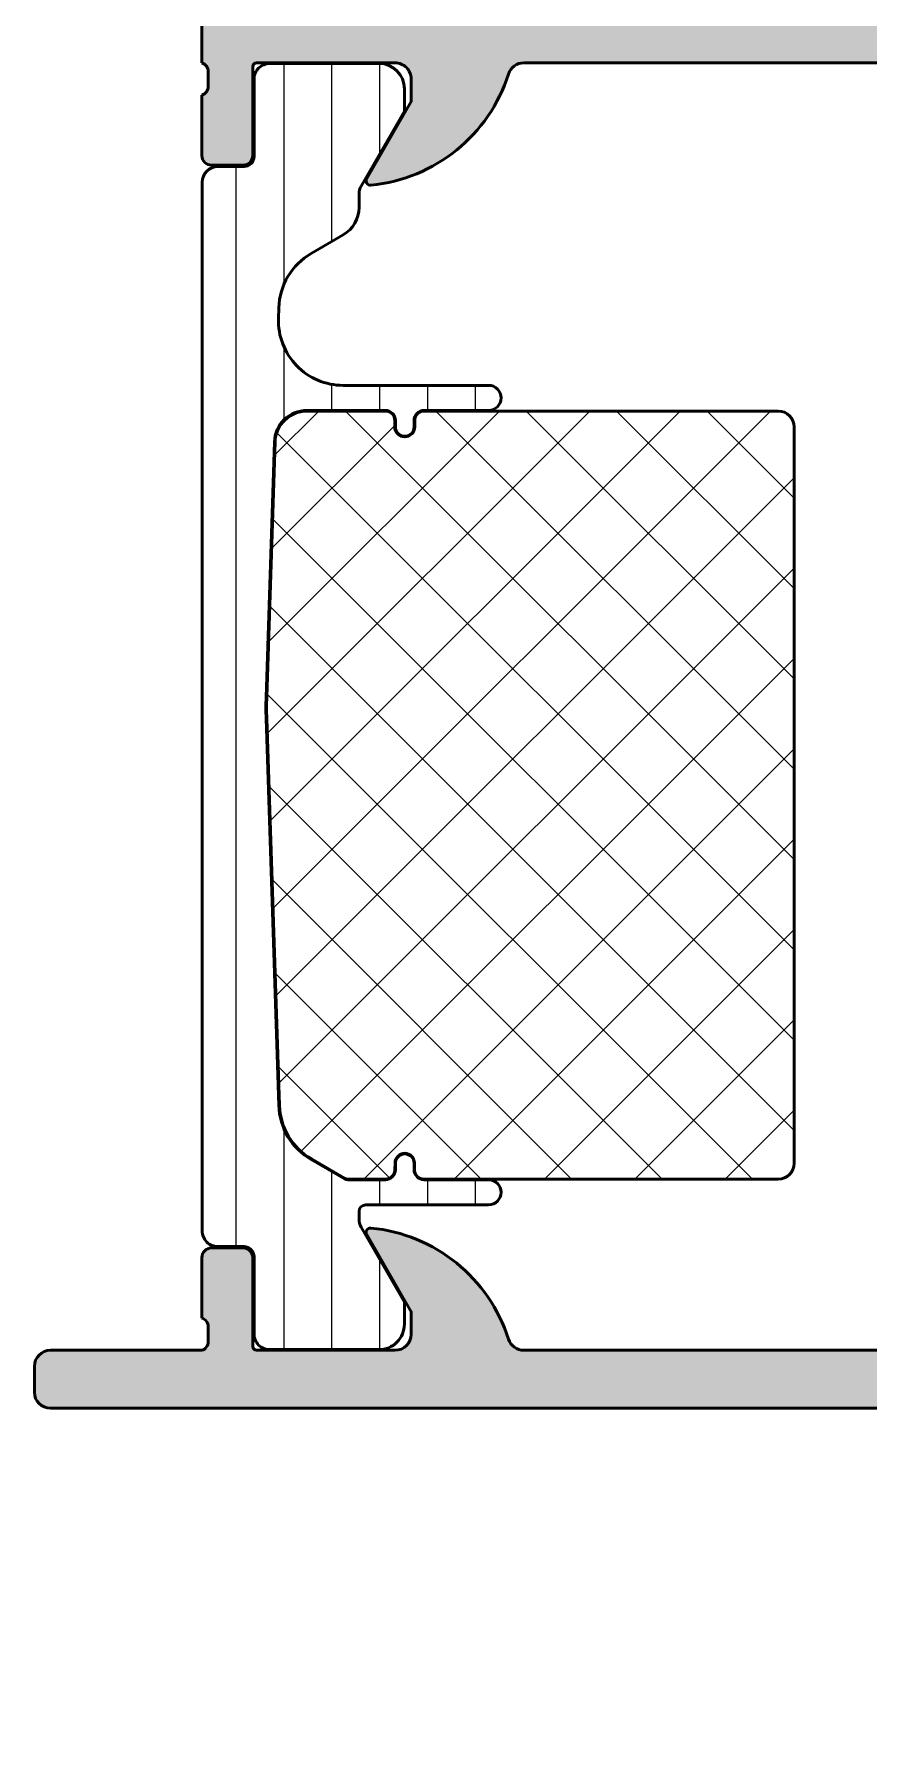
# Model space of a CAD drawing. Extents: x -34.5 to 30, y 0 to 90.
# Drawn here: x -34.5 to -8.6, y 0 to 53.4 of the extents above; entities that cross this region are included whole.
import ezdxf

# ---------------------------------------------------------------- set-up
doc = ezdxf.new("R2010")
doc.units = 0
for name, color, linetype, lineweight in [('0S-Alu contour', 7, 'Continuous', 50), ('0S-Alu hatch', 252, 'Continuous', 25), ('0S-Plastic contour', 254, 'Continuous', 50), ('0S-Plastic hatch', 253, 'Continuous', 25), ('0S-PT contour', 91, 'Continuous', 50), ('0S-PT hatch', 103, 'Continuous', 25)]:
    doc.layers.add(name, color=color, linetype=linetype, lineweight=lineweight)

# ---------------------------------------------------------------- blocks, each defined once
blk = doc.blocks.new('438040__E23531E3_85E0_4401_9E2F_72FA911D7877_')
at = {"layer": '0S-Alu hatch'}
h = blk.add_hatch(color=256, dxfattribs=at)
edge = h.paths.add_edge_path()
edge.add_line((-29.30000000000018, 88), (-29.30000000000018, 85.50000000000021))
edge.add_ellipse((-29.8000000000004, 85.50000000000021), major_axis=(-0.5000000000002203, 0), ratio=1, start_angle=89.9999999999983, end_angle=180, ccw=False)
edge.add_line((-29.80000000000042, 85), (-34.00012683868368, 85.00000000000011))
edge.add_arc((-34.00012683868369, 84.50000000000018), 0.499999999999929, 89.99999999999837, 180)
edge.add_line((-34.50012683868362, 84.50000000000018), (-34.50012683868363, 84.00000000000011))
edge.add_arc((-34.00012683868363, 84.00000000000011), 0.5, 180, 270)
edge.add_line((-34.00012683868363, 83.50000000000011), (-29.80000000000029, 83.50000000000011))
edge.add_ellipse((-29.80000000000029, 83), major_axis=(-0.5000000000001137, 0), ratio=1, start_angle=180, end_angle=270, ccw=False)
edge.add_line((-29.30000000000018, 83), (-29.30000000000018, 77.4898979485566))
edge.add_ellipse((-29.80000000000018, 77.4898979485566), major_axis=(-0.5, 0), ratio=1, start_angle=101.53695903283642, end_angle=180, ccw=False)
edge.add_line((-29.7, 77), (-29.7, 55))
edge.add_ellipse((-29.80000000000018, 54.51010205144339), major_axis=(-0.5000000000000032, 0), ratio=1, start_angle=180, end_angle=258.4630409671641, ccw=False)
edge.add_line((-29.30000000000018, 54.51010205144339), (-29.30000000000018, 52.49999999999904))
edge.add_ellipse((-29.37883644654304, 52.23247940800655), major_axis=(-0.2788950563267746, 0), ratio=1, start_angle=178.8354106259411, end_angle=253.5801235805083, ccw=False)
edge.add_line((-29.09999900000065, 52.22681100000838), (-29.09999900000065, 51.7732170000082))
edge.add_ellipse((-29.37886709564382, 51.76755634053114), major_axis=(-0.2789255417371507, 0), ratio=1, start_angle=106.42459455535561, end_angle=181.1628700728881, ccw=False)
edge.add_line((-29.30000000000065, 51.5000130000082), (-29.30000000000064, 49.62000199999968))
edge.add_arc((-29.00000000000064, 49.62000199999968), 0.2999999999999936, 180, 270.0000000000007)
edge.add_line((-29.00000000000064, 49.32000199999968), (-28.02002568095785, 49.32000199999968))
edge.add_arc((-28.02002568095785, 49.62000199999969), 0.2999999999999971, 270.0000000000007, 360)
edge.add_line((-27.72002568095786, 49.62000199999969), (-27.72002568095787, 52.37999999999969))
edge.add_ellipse((-27.60002568095787, 52.37999999999969), major_axis=(-0.1199999999999974, 0), ratio=1, start_angle=270.00000000000676, end_angle=360, ccw=False)
edge.add_line((-27.60002568095789, 52.49999999999968), (-23.30000000000024, 52.50000000000022))
edge.add_ellipse((-23.30000000000017, 52.00000000000023), major_axis=(-0.4999999999999929, 0), ratio=1, start_angle=180, end_angle=270.00000000000733, ccw=False)
edge.add_line((-22.80000000000018, 52.00000000000023), (-22.80000000000018, 51.30000000000021))
edge.add_line((-22.80000000000018, 51.30000000000021), (-24.18149545762255, 48.90717967697267))
edge.add_arc((-24.06188021535188, 48.83811978464851), 0.138119784648304, 149.9999999999985, 275.6225775507949)
edge.add_arc((-24.53822324117409, 53.67660886184798), 4.999999999999975, 275.6225775507949, 342.2515836439301)
edge.add_ellipse((-19.30000000000043, 52.00000000000024), major_axis=(-0.499999999999868, 0), ratio=1, start_angle=269.9999999999992, end_angle=342.25158364392996, ccw=False)
edge.add_line((-19.30000000000042, 52.5000000000001), (1.999999999999232, 52.49999999999997))
edge.add_ellipse((1.999999999999225, 51.99999999999928), major_axis=(-0.5000000000006893, 0), ratio=1, start_angle=197.748416356069, end_angle=269.9999999999992, ccw=False)
edge.add_arc((7.23822324117328, 53.67660886184714), 4.999999999999564, 197.7484163560699, 264.3774224492069)
edge.add_arc((6.761880215351247, 48.83811978464806), 0.1381197846482942, 264.3774224492097, 390.0000000000003)
edge.add_line((6.881495457621906, 48.90717967697221), (5.499999999999545, 51.29999999999977))
edge.add_line((5.499999999999545, 51.29999999999977), (5.499999999999552, 51.99999999999977))
edge.add_ellipse((5.999999999999545, 51.99999999999977), major_axis=(-0.4999999999999929, 0), ratio=1, start_angle=270.0000000000008, end_angle=360, ccw=False)
edge.add_line((5.999999999999538, 52.49999999999976), (10.30002568095677, 52.49999999999982))
edge.add_ellipse((10.30002568095677, 52.37999999999982), major_axis=(-0.1199999999999903, 0), ratio=1, start_angle=180, end_angle=270, ccw=False)
edge.add_line((10.42002568095676, 52.37999999999982), (10.42002568095676, 49.62000199999984))
edge.add_arc((10.72002568095676, 49.62000199999984), 0.3000000000000043, 180, 269.9999999999986)
edge.add_line((10.72002568095676, 49.32000199999983), (11.69999999999955, 49.32000199999984))
edge.add_arc((11.69999999999955, 49.62000199999984), 0.2999999999999971, 269.9999999999986, 360)
edge.add_line((11.99999999999955, 49.62000199999984), (11.99999999999955, 51.50001300000834))
edge.add_ellipse((12.07886709564273, 51.76755634053128), major_axis=(-0.2789255417371463, 0), ratio=1, start_angle=-1.1628700728207946, end_angle=73.57540544464331, ccw=False)
edge.add_line((11.79999899999955, 51.77321700000802), (11.79999899999955, 52.22681100000835))
edge.add_ellipse((12.07883644654258, 52.23247940800672), major_axis=(-0.2788950563274164, 0), ratio=1, start_angle=-73.58012358051047, end_angle=1.16458937409692, ccw=False)
edge.add_line((11.99999999999955, 52.49999999999983), (12, 53.79999999999974))
edge.add_arc((11.49999999999977, 53.79999999999991), 0.5000000000002274, 0, 90)
edge.add_line((11.49999999999977, 54.30000000000013), (7.5, 54.30000000000013))
edge.add_ellipse((7.5, 54.80000000000014), major_axis=(-0.5, 0), ratio=1, start_angle=0, end_angle=90, ccw=False)
edge.add_line((7, 54.80000000000014), (7, 67.5))
edge.add_ellipse((7.525026953992664, 68), major_axis=(-0.7250195186467849, 0), ratio=1, start_angle=-43.601349951590976, end_angle=43.60134995159109, ccw=False)
edge.add_line((7, 68.5), (7, 72.49997253417985))
edge.add_ellipse((7.525026953992664, 72.99997253417985), major_axis=(-0.7250195186467849, 0), ratio=1, start_angle=-43.601349951590976, end_angle=43.60134995159109, ccw=False)
edge.add_line((7, 73.49997253417985), (7, 80.20000000000005))
edge.add_line((7, 80.20000000000005), (9.499999999999773, 80.20000000000005))
edge.add_arc((9.499999999999773, 80.70000000000026), 0.5000000000002274, 270, 360)
edge.add_line((10, 80.70000000000026), (10, 81))
edge.add_arc((9.5, 81), 0.5, 0, 90)
edge.add_line((9.5, 81.5), (0.500000000000057, 81.5))
edge.add_ellipse((0.500000000000057, 82.00000000000006), major_axis=(-0.500000000000057, 0), ratio=1, start_angle=0, end_angle=90, ccw=False)
edge.add_line((0, 82.00000000000006), (0, 89.50000000000001))
edge.add_arc((-0.5, 89.50000000000001), 0.5, 0, 90)
edge.add_line((-0.5, 90), (-29.5, 90))
edge.add_line((-29.5, 90), (-29.5, 88))
edge.add_line((-29.5, 88), (-29.30000000000018, 88))
edge = h.paths.add_edge_path()
edge.add_ellipse((-27.00000000000006, 87.49999999999994), major_axis=(-0.4999999999999432, 0), ratio=1, start_angle=270.0000000000004, end_angle=360, ccw=False)
edge.add_line((-27.00000000000006, 87.99999999999989), (-2.300000000000181, 88))
edge.add_ellipse((-2.300000000000178, 87.5), major_axis=(-0.5, 0), ratio=1, start_angle=180, end_angle=270.0000000000004, ccw=False)
edge.add_line((-1.800000000000178, 87.5), (-1.800000000000189, 80.79999999999984))
edge.add_arc((-0.8000000000004092, 80.79999999999984), 0.9999999999997797, 180, 270)
edge.add_line((-0.8000000000004094, 79.80000000000007), (4.800000000000181, 79.80000000000007))
edge.add_ellipse((4.800000000000181, 79.30000000000005), major_axis=(-0.5, 0), ratio=1, start_angle=180, end_angle=270, ccw=False)
edge.add_line((5.300000000000181, 79.30000000000005), (5.300000000000181, 76.80000000000013))
edge.add_line((5.300000000000181, 76.80000000000013), (4.499999999999914, 76.00000000000011))
edge.add_line((4.499999999999914, 76.00000000000011), (4.499999999999907, 65.00000000000011))
edge.add_line((4.499999999999907, 65.00000000000011), (5.299999999999727, 64.20000000000003))
edge.add_line((5.299999999999727, 64.20000000000003), (5.299999999999727, 54.9000000000002))
edge.add_ellipse((4.79999999999967, 54.9000000000002), major_axis=(-0.500000000000057, 0), ratio=1, start_angle=90, end_angle=180, ccw=False)
edge.add_line((4.79999999999967, 54.40000000000015), (-27.00000000000001, 54.40000000000003))
edge.add_ellipse((-27, 54.90000000000003), major_axis=(-0.5, 0), ratio=1, start_angle=0, end_angle=89.9999999999992, ccw=False)
edge.add_line((-27.5, 54.90000000000003), (-27.5, 87.49999999999994))
at = {"layer": '0S-Alu contour', "color": 7}
for points in [[(-0.5, 90), (-29.5, 90), (-29.5, 88), (-29.30000000000018, 88)], [(0, 82.00000000000006), (0, 89.50000000000001)], [(-29.30000000000018, 88), (-29.30000000000018, 85.50000000000021)], [(-27.00000000000006, 87.99999999999989), (-2.300000000000181, 88)], [(-27.5, 54.90000000000003), (-27.5, 87.49999999999994)], [(-1.800000000000178, 87.5), (-1.800000000000189, 80.79999999999984)], [(-29.80000000000042, 85), (-34.00012683868368, 85.00000000000011)], [(-34.50012683868362, 84.50000000000018), (-34.50012683868363, 84.00000000000011)], [(-34.00012683868363, 83.50000000000011), (-29.80000000000029, 83.50000000000011)], [(-29.30000000000018, 83), (-29.30000000000018, 77.4898979485566)], [(9.5, 81.5), (0.500000000000057, 81.5)], [(10, 80.70000000000026), (10, 81)], [(7, 73.49997253417985), (7, 80.20000000000005), (9.499999999999773, 80.20000000000005)], [(-0.8000000000004094, 79.80000000000007), (4.800000000000181, 79.80000000000007)], [(5.300000000000181, 79.30000000000005), (5.300000000000181, 76.80000000000013), (4.499999999999914, 76.00000000000011), (4.499999999999907, 65.00000000000011), (5.299999999999727, 64.20000000000003), (5.299999999999727, 54.9000000000002)], [(-29.7, 77), (-29.7, 55)], [(7, 68.5), (7, 72.49997253417985)], [(7, 54.80000000000014), (7, 67.5)], [(-29.30000000000018, 54.51010205144339), (-29.30000000000018, 52.49999999999904)], [(4.79999999999967, 54.40000000000015), (-27.00000000000001, 54.40000000000003)], [(11.49999999999977, 54.30000000000013), (7.5, 54.30000000000013)], [(11.99999999999955, 52.49999999999983), (12, 53.79999999999974)], [(-27.72002568095786, 49.62000199999969), (-27.72002568095787, 52.37999999999969)], [(-27.60002568095789, 52.49999999999968), (-23.30000000000024, 52.50000000000022)], [(-19.30000000000042, 52.5000000000001), (1.999999999999232, 52.49999999999997)], [(5.999999999999538, 52.49999999999976), (10.30002568095677, 52.49999999999982)], [(10.42002568095676, 52.37999999999982), (10.42002568095676, 49.62000199999984)], [(-29.09999900000065, 52.22681100000838), (-29.09999900000065, 51.7732170000082)], [(-22.80000000000018, 52.00000000000023), (-22.80000000000018, 51.30000000000021), (-24.18149545762255, 48.90717967697267)], [(6.881495457621906, 48.90717967697221), (5.499999999999545, 51.29999999999977), (5.499999999999552, 51.99999999999977)], [(11.79999899999955, 51.77321700000802), (11.79999899999955, 52.22681100000835)], [(-29.30000000000065, 51.5000130000082), (-29.30000000000064, 49.62000199999968)], [(11.99999999999955, 49.62000199999984), (11.99999999999955, 51.50001300000834)], [(-29.00000000000064, 49.32000199999968), (-28.02002568095785, 49.32000199999968)], [(10.72002568095676, 49.32000199999983), (11.69999999999955, 49.32000199999984)]]:
    blk.add_lwpolyline(points, dxfattribs=at)
for centre, radius, start, end in [((-0.5, 89.50000000000001), 0.5, 0, 90), ((-34.00012683868369, 84.50000000000018), 0.499999999999929, 89.99999999999837, 180), ((-34.00012683868363, 84.00000000000011), 0.5, 180, 270), ((9.5, 81), 0.5, 0, 90), ((-0.8000000000004092, 80.79999999999984), 0.9999999999997797, 180, 270), ((9.499999999999773, 80.70000000000026), 0.5000000000002274, 270, 0), ((11.49999999999977, 53.79999999999991), 0.5000000000002274, 0, 90), ((-24.53822324117409, 53.67660886184798), 4.999999999999975, 275.6225775507949, 342.2515836439301), ((7.23822324117328, 53.67660886184714), 4.999999999999564, 197.7484163560699, 264.3774224492069), ((-29.00000000000064, 49.62000199999968), 0.2999999999999936, 180, 270.0000000000007), ((-28.02002568095785, 49.62000199999969), 0.2999999999999971, 270.0000000000007, 0), ((10.72002568095676, 49.62000199999984), 0.3000000000000043, 180, 269.9999999999986), ((11.69999999999955, 49.62000199999984), 0.2999999999999971, 269.9999999999986, 0), ((-24.06188021535188, 48.83811978464851), 0.138119784648304, 149.9999999999985, 275.6225775507949), ((6.761880215351247, 48.83811978464806), 0.1381197846482942, 264.3774224492097, 30.00000000000028)]:
    blk.add_arc(centre, radius, start, end, dxfattribs=at)
at = {"layer": '0S-Alu contour', "color": 7, "extrusion": (0, 0, -1)}
for centre, radius, start, end in [((27.00000000000006, 87.49999999999994), 0.4999999999999432, 0, 89.99999999999959), ((2.300000000000178, 87.5), 0.5, 89.99999999999959, 180), ((29.8000000000004, 85.50000000000021), 0.5000000000002203, 180, 270.0000000000017), ((29.80000000000029, 83), 0.5000000000001137, 90, 180), ((-0.500000000000057, 82.00000000000006), 0.500000000000057, 270, 0), ((-4.800000000000181, 79.30000000000005), 0.5, 90, 180), ((29.80000000000018, 77.4898979485566), 0.5, 180, 258.4630409671636), ((-7.525026953992664, 72.99997253417985), 0.7250195186467849, 316.398650048409, 43.60134995159103), ((-7.525026953992664, 68), 0.7250195186467849, 316.398650048409, 43.60134995159103), ((29.80000000000018, 54.51010205144339), 0.5000000000000032, 101.5369590328359, 180), ((27, 54.90000000000003), 0.5, 270.0000000000008, 0), ((-4.79999999999967, 54.9000000000002), 0.500000000000057, 180, 270), ((-7.5, 54.80000000000014), 0.5, 270, 0), ((29.37883644654304, 52.23247940800655), 0.2788950563267746, 106.4198764194917, 181.164589374059), ((27.60002568095787, 52.37999999999969), 0.1199999999999974, 0, 89.99999999999324), ((23.30000000000017, 52.00000000000023), 0.4999999999999929, 89.99999999999265, 180), ((19.30000000000043, 52.00000000000024), 0.499999999999868, 17.74841635607002, 90.00000000000081), ((-1.999999999999225, 51.99999999999928), 0.5000000000006893, 90.00000000000081, 162.251583643931), ((-5.999999999999545, 51.99999999999977), 0.4999999999999929, 0, 89.9999999999992), ((-10.30002568095677, 52.37999999999982), 0.1199999999999903, 90, 180), ((-12.07883644654258, 52.23247940800672), 0.2788950563274164, 358.8354106259031, 73.58012358051053), ((29.37886709564382, 51.76755634053114), 0.2789255417371507, 178.8371299271119, 253.5754054446444), ((-12.07886709564273, 51.76755634053128), 0.2789255417371463, 286.4245945553567, 1.162870072820715)]:
    blk.add_arc(centre, radius, start, end, dxfattribs=at)
blk = doc.blocks.new('284832__02B85197_B60D_40BF_8E89_E1A0C6A1E687___47B7DFDB_9629_4A04_BBF7_9866BFD80B01_')
at = {"layer": '0S-Plastic hatch'}
h = blk.add_hatch(dxfattribs=at)
h.set_pattern_fill('ANSI31', color=256, scale=0.4680000000000001, angle=45, style=0)
h.set_pattern_definition([(90, (0, 0), (-1.4859, 0), [])])
edge = h.paths.add_edge_path()
edge.add_line((-29.29000000000052, 48.79002845815977), (-29.29000000000045, 16.20999699999987))
edge.add_arc((-28.8000000000005, 16.20999699999987), 0.4899999999999416, 180, 270.0000000000012)
edge.add_line((-28.8000000000005, 15.71999699999993), (-27.98966866953669, 15.71999699999995))
edge.add_ellipse((-27.98966866953669, 15.40999699999996), major_axis=(-0.3099999999999881, 0), ratio=1, start_angle=179.9920753768573, end_angle=270.0000000000007, ccw=False)
edge.add_line((-27.67966867250183, 15.40995412366294), (-27.68000060086039, 13.01008050135452))
edge.add_arc((-27.19000060554721, 13.01001272907992), 0.4900000000000015, 179.9920753769491, 269.9999999999988)
edge.add_line((-27.19000060554721, 12.52001272907992), (-23.80000000000055, 12.52001272907987))
edge.add_arc((-23.80000000000054, 13.31001272907991), 0.7900000000000489, 269.999999999999, 360)
edge.add_line((-23.01000000000049, 13.31001272907991), (-23.01000000000045, 13.99681409686566))
edge.add_line((-23.01000000000045, 13.99681409686566), (-24.35601352585007, 16.32817791131212))
edge.add_ellipse((-23.90999999949258, 16.57550751896987), major_axis=(-0.5100000005078219, 0), ratio=1, start_angle=0, end_angle=29.009852703438128, ccw=False)
edge.add_line((-24.42000000000041, 16.57550751896987), (-24.42000000000046, 16.81001272907994))
edge.add_ellipse((-24.2100000000005, 16.81001272907998), major_axis=(-0.2099999999999618, 0), ratio=1, start_angle=270, end_angle=360, ccw=False)
edge.add_line((-24.2100000000005, 17.02001272907995), (-20.40000126747551, 17.02001272899954))
edge.add_arc((-20.40005069898669, 17.41001272907988), 0.3900000032129939, 270.0072620947436, 449.9926453848741)
edge.add_line((-20.40000063770924, 17.80001272907989), (-22.40000000000049, 17.80001272907989))
edge.add_ellipse((-22.40000000000049, 18.11001272907991), major_axis=(-0.3100000000000165, 0), ratio=1, start_angle=0, end_angle=90, ccw=False)
edge.add_line((-22.71000000000051, 18.11001272907991), (-22.7100000000005, 18.31001272907991))
edge.add_arc((-23.00000000000051, 18.3100127290799), 0.2900000000000133, 0, 180)
edge.add_line((-23.29000000000053, 18.31001272907989), (-23.29000000000046, 18.11001272908002))
edge.add_ellipse((-23.60000000000045, 18.11001272907992), major_axis=(-0.3099999999999845, 0), ratio=1, start_angle=90, end_angle=180, ccw=False)
edge.add_line((-23.60000000000045, 17.80001272907994), (-24.76410161520075, 17.80001272907995))
edge.add_ellipse((-24.76410161520072, 18.01001272871143), major_axis=(-0.2099999996314779, 0), ratio=1, start_angle=60.00000534630209, end_angle=89.9999999999942, ccw=False)
edge.add_line((-24.8691015980465, 17.82814738443824), (-25.905904097448, 18.42674545757117))
edge.add_ellipse((-24.90090426373632, 20.16745660626698), major_axis=(-2.009999992277211, 0), ratio=1, start_angle=1.7233878170954995, end_angle=60.00000534630777, ccw=False)
edge.add_line((-26.90999506718944, 20.10700735123016), (-27.30461404939438, 32.13168709397078))
edge.add_ellipse((-17.30005038425356, 32.46001272075397), major_axis=(-10.00994964258353, 0), ratio=1, start_angle=-1.8796157473921085, end_angle=1.8796345706030024, ccw=False)
edge.add_line((-27.30461415725767, 32.78833506076782), (-27.04683969807631, 40.72314049046608))
edge.add_ellipse((-26.03738313564997, 40.69001272907998), major_axis=(-1.010000000000028, 0), ratio=1, start_angle=269.9999999999988, end_angle=358.1203748409238, ccw=False)
edge.add_line((-26.03738313564995, 41.70001272908002), (-23.60000000000041, 41.70001272907995))
edge.add_ellipse((-23.60000000000042, 41.39001272908), major_axis=(-0.3099999999999525, 0), ratio=1, start_angle=180, end_angle=269.99999999999864, ccw=False)
edge.add_line((-23.29000000000046, 41.39001272908), (-23.29000000000046, 41.19001272907995))
edge.add_arc((-23.00000000000048, 41.19001272907995), 0.2899999999999849, 180, 360)
edge.add_line((-22.7100000000005, 41.19001272907995), (-22.7100000000005, 41.39001272907996))
edge.add_ellipse((-22.40000000000053, 41.39001272907996), major_axis=(-0.3099999999999703, 0), ratio=1, start_angle=270.0000000000013, end_angle=360, ccw=False)
edge.add_line((-22.40000000000053, 41.70001272907993), (-20.40000000000045, 41.70001272907997))
edge.add_arc((-20.40000000000045, 42.09001272907995), 0.3899999999999792, 270.000000000001, 450.000000000001)
edge.add_line((-20.40000000000046, 42.48001272907993), (-24.91213858770081, 42.48001272907987))
edge.add_ellipse((-24.91213858770084, 44.49001272907986), major_axis=(-2.00999999999999, 0), ratio=1, start_angle=-1.8796251589996018, end_angle=90.0000000000008, ccw=False)
edge.add_line((-26.92105709312358, 44.5559402542119), (-26.9099950671895, 44.89301810692851))
edge.add_ellipse((-24.90090425601702, 44.83256885166059), major_axis=(-2.010000000000039, 0), ratio=1, start_angle=300.0006166835671, end_angle=358.27661218293747, ccw=False)
edge.add_line((-25.90592299150821, 46.57326909619203), (-24.91501890706389, 47.15114121053463))
edge.add_arc((-25.41000000000054, 48.00851727600143), 0.990000000000045, 299.9987364916352, 360)
edge.add_line((-24.42000000000049, 48.00851727600143), (-24.42000000000043, 48.42451793929176))
edge.add_ellipse((-23.90999999987885, 48.4245179392917), major_axis=(-0.510000000121579, 0), ratio=1, start_angle=330.99014729655283, end_angle=360, ccw=False)
edge.add_line((-24.35601352589852, 48.6718475467622), (-23.01000000000042, 51.00321136129262))
edge.add_line((-23.01000000000042, 51.00321136129262), (-23.01000000000045, 51.69001272907996))
edge.add_arc((-23.8000000000004, 51.69001272907993), 0.7899999999999494, 0, 89.99999999999947)
edge.add_line((-23.80000000000039, 52.48001272907988), (-27.19000061032966, 52.4800127290799))
edge.add_arc((-27.19000061032967, 51.99001272907989), 0.4900000000000091, 89.99999999999918, 180.0079247372927)
edge.add_line((-27.68000060564272, 51.98994495582863), (-27.6796686725019, 49.59007133511453))
edge.add_ellipse((-27.98966866953669, 49.59002845815978), major_axis=(-0.3100000000000052, 0), ratio=1, start_angle=90.00000000000068, end_angle=180.0079247372928, ccw=False)
edge.add_line((-27.98966866953669, 49.28002845815977), (-28.80000000000052, 49.28002845815977))
edge.add_arc((-28.80000000000052, 48.79002845815977), 0.490000000000002, 90, 180)
at = {"layer": '0S-Plastic contour', "color": 7}
for points in [[(-23.80000000000039, 52.48001272907988), (-27.19000061032966, 52.4800127290799)], [(-27.68000060564272, 51.98994495582863), (-27.6796686725019, 49.59007133511453)], [(-24.35601352589852, 48.6718475467622), (-23.01000000000042, 51.00321136129262), (-23.01000000000045, 51.69001272907996)], [(-27.98966866953669, 49.28002845815977), (-28.80000000000052, 49.28002845815977)], [(-29.29000000000052, 48.79002845815977), (-29.29000000000045, 16.20999699999987)], [(-24.42000000000049, 48.00851727600143), (-24.42000000000043, 48.42451793929176)], [(-25.90592299150821, 46.57326909619203), (-24.91501890706389, 47.15114121053463)], [(-26.92105709312358, 44.5559402542119), (-26.9099950671895, 44.89301810692851)], [(-20.40000000000046, 42.48001272907993), (-24.91213858770081, 42.48001272907987)], [(-26.03738313564995, 41.70001272908002), (-23.60000000000041, 41.70001272907995)], [(-22.40000000000053, 41.70001272907993), (-20.40000000000045, 41.70001272907997)], [(-23.29000000000046, 41.39001272908), (-23.29000000000046, 41.19001272907995)], [(-22.7100000000005, 41.19001272907995), (-22.7100000000005, 41.39001272907996)], [(-27.30461415725767, 32.78833506076782), (-27.04683969807631, 40.72314049046608)], [(-26.90999506718944, 20.10700735123016), (-27.30461404939438, 32.13168709397078)], [(-24.8691015980465, 17.82814738443824), (-25.905904097448, 18.42674545757117)], [(-23.29000000000053, 18.31001272907989), (-23.29000000000046, 18.11001272908002)], [(-22.71000000000051, 18.11001272907991), (-22.7100000000005, 18.31001272907991)], [(-23.60000000000045, 17.80001272907994), (-24.76410161520075, 17.80001272907995)], [(-20.40000063770924, 17.80001272907989), (-22.40000000000049, 17.80001272907989)], [(-24.42000000000041, 16.57550751896987), (-24.42000000000046, 16.81001272907994)], [(-24.2100000000005, 17.02001272907995), (-20.40000126747551, 17.02001272899954)], [(-23.01000000000049, 13.31001272907991), (-23.01000000000045, 13.99681409686566), (-24.35601352585007, 16.32817791131212)], [(-28.8000000000005, 15.71999699999993), (-27.98966866953669, 15.71999699999995)], [(-27.67966867250183, 15.40995412366294), (-27.68000060086039, 13.01008050135452)], [(-27.19000060554721, 12.52001272907992), (-23.80000000000055, 12.52001272907987)]]:
    blk.add_lwpolyline(points, dxfattribs=at)
for centre, radius, start, end in [((-27.19000061032967, 51.99001272907989), 0.4900000000000091, 89.99999999999918, 180.0079247372927), ((-23.8000000000004, 51.69001272907993), 0.7899999999999494, 0, 89.99999999999947), ((-28.80000000000052, 48.79002845815977), 0.490000000000002, 90, 180), ((-25.41000000000054, 48.00851727600143), 0.990000000000045, 299.9987364916352, 0), ((-20.40000000000045, 42.09001272907995), 0.3899999999999792, 270.000000000001, 90.00000000000104), ((-23.00000000000048, 41.19001272907995), 0.2899999999999849, 180, 0), ((-23.00000000000051, 18.3100127290799), 0.2900000000000133, 0, 180), ((-20.40005069898669, 17.41001272907988), 0.3900000032129939, 270.0072620947436, 89.99264538487411), ((-28.8000000000005, 16.20999699999987), 0.4899999999999416, 180, 270.0000000000012), ((-27.19000060554721, 13.01001272907992), 0.4900000000000015, 179.9920753769491, 269.9999999999988), ((-23.80000000000054, 13.31001272907991), 0.7900000000000489, 269.999999999999, 0)]:
    blk.add_arc(centre, radius, start, end, dxfattribs=at)
at = {"layer": '0S-Plastic contour', "color": 7, "extrusion": (0, 0, -1)}
for centre, radius, start, end in [((27.98966866953669, 49.59002845815978), 0.3100000000000052, 179.9920752627072, 269.9999999999993), ((23.90999999987885, 48.4245179392917), 0.510000000121579, 0, 29.00985270344719), ((24.90090425601702, 44.83256885166059), 2.010000000000039, 1.723387817062531, 59.99938331643288), ((24.91213858770084, 44.49001272907986), 2.00999999999999, 269.9999999999992, 1.879625158999601), ((26.03738313564997, 40.69001272907998), 1.010000000000028, 1.879625159076207, 90.0000000000012), ((23.60000000000042, 41.39001272908), 0.3099999999999525, 90.00000000000134, 180), ((22.40000000000053, 41.39001272907996), 0.3099999999999703, 0, 89.9999999999987), ((17.30005038425356, 32.46001272075397), 10.00994964258353, 358.120365429397, 1.879615747392122), ((24.90090426373632, 20.16745660626698), 2.009999992277211, 299.9999946536923, 358.2766121829045), ((24.76410161520072, 18.01001272871143), 0.2099999996314779, 270.0000000000058, 299.9999946536979), ((23.60000000000045, 18.11001272907992), 0.3099999999999845, 180, 270), ((22.40000000000049, 18.11001272907991), 0.3100000000000165, 270, 0), ((24.2100000000005, 16.81001272907998), 0.2099999999999618, 0, 90), ((23.90999999949258, 16.57550751896987), 0.5100000005078219, 330.9901472965619, 0), ((27.98966866953669, 15.40999699999996), 0.3099999999999881, 89.99999999999935, 180.0079246231428)]:
    blk.add_arc(centre, radius, start, end, dxfattribs=at)
blk = doc.blocks.new('439060__4DA53549_304B_4A8A_BA9F_2F394693510B_')
at = {"layer": '0S-PT hatch'}
h = blk.add_hatch(dxfattribs=at)
h.set_pattern_fill('ANSI37', color=256, scale=0.625, angle=90, style=0)
h.set_pattern_definition([(135, (0, 0), (-1.403165018917055, -1.403165018917055), []), (225, (0, 0), (1.403165018917055, -1.403165018917055), [])])
edge = h.paths.add_edge_path()
edge.add_line((-10.91000000000051, 41.19001272907994), (-10.91000000000049, 18.31001272907994))
edge.add_ellipse((-11.40000000000047, 18.31001272907994), major_axis=(-0.4899999999999843, 0), ratio=1, start_angle=90.0000000000004, end_angle=180, ccw=False)
edge.add_line((-11.40000000000047, 17.82001272907996), (-20.40000000000045, 17.82001272907992))
edge.add_line((-20.40000000000045, 17.82001272907992), (-22.40000006616569, 17.8200127315846))
edge.add_ellipse((-22.40165817184021, 18.11600971037733), major_axis=(-0.2960016229159078, 0), ratio=1, start_angle=-0.7748714683239086, end_angle=90.32095416589851, ccw=False)
edge.add_line((-22.69763272579725, 18.12001273158459), (-22.7000000661657, 18.32001273158462))
edge.add_arc((-23.00000006616571, 18.32001273158461), 0.3000000000000114, 0, 180)
edge.add_line((-23.30000006616572, 18.3200127315846), (-23.30248141268197, 18.12001273158474))
edge.add_ellipse((-23.59826290534758, 18.11581885437765), major_axis=(-0.2958112236030356, 0), ratio=1, start_angle=89.66352677868548, end_angle=180.8123407605696, ccw=False)
edge.add_line((-23.60000006616565, 17.82001273158467), (-24.76410168136594, 17.82001273158467))
edge.add_ellipse((-24.78389775239321, 17.92808536742457), major_axis=(-0.1098707378945857, 0), ratio=1, start_angle=53.437104425468476, end_angle=100.3800119793085, ccw=False)
edge.add_line((-24.84934828381753, 17.83983681513177), (-25.89590409906419, 18.44406596657998))
edge.add_ellipse((-24.90090426373632, 20.167456606267), major_axis=(-1.989999992277208, 0), ratio=1, start_angle=1.7226046671169115, end_angle=60.00000534630777, ccw=False)
edge.add_line((-26.8900049316906, 20.10763602446495), (-27.28462481053445, 32.13234308924575))
edge.add_ellipse((-17.29994961574405, 32.46001273740696), major_axis=(-9.990050357420058, 0), ratio=1, start_angle=-1.879634589314378, end_angle=1.8796157286419088, ccw=False)
edge.add_line((-27.28462470267134, 32.78768567233187), (-27.02685045921637, 40.72248449519145))
edge.add_ellipse((-26.03738313564996, 40.69001272907999), major_axis=(-0.990000000000035, 0), ratio=1, start_angle=269.9999999999981, end_angle=358.1203748409048, ccw=False)
edge.add_line((-26.03738313564993, 41.68001272908003), (-23.60000000000039, 41.68001272907995))
edge.add_ellipse((-23.6000000000004, 41.39001272908001), major_axis=(-0.2899999999999352, 0), ratio=1, start_angle=180, end_angle=269.9999999999979, ccw=False)
edge.add_line((-23.31000000000047, 41.39001272908001), (-23.31000000000047, 41.19001272907995))
edge.add_arc((-23.00000000000048, 41.19001272907995), 0.3099999999999845, 180, 360)
edge.add_line((-22.69000000000049, 41.19001272907995), (-22.69000000000051, 41.39001272907997))
edge.add_ellipse((-22.40000000000054, 41.39001272907996), major_axis=(-0.2899999999999671, 0), ratio=1, start_angle=270, end_angle=360, ccw=False)
edge.add_line((-22.40000000000054, 41.68001272907993), (-11.40000000000052, 41.68001272907996))
edge.add_ellipse((-11.40000000000052, 41.19001272907995), major_axis=(-0.4900000000000091, 0), ratio=1, start_angle=180, end_angle=270, ccw=False)
at = {"layer": '0S-PT contour', "color": 7}
for points in [[(-26.03738313564993, 41.68001272908003), (-23.60000000000039, 41.68001272907995)], [(-22.40000000000054, 41.68001272907993), (-11.40000000000052, 41.68001272907996)], [(-23.31000000000047, 41.39001272908001), (-23.31000000000047, 41.19001272907995)], [(-22.69000000000049, 41.19001272907995), (-22.69000000000051, 41.39001272907997)], [(-10.91000000000051, 41.19001272907994), (-10.91000000000049, 18.31001272907994)], [(-27.28462470267134, 32.78768567233187), (-27.02685045921637, 40.72248449519145)], [(-26.8900049316906, 20.10763602446495), (-27.28462481053445, 32.13234308924575)], [(-24.84934828381753, 17.83983681513177), (-25.89590409906419, 18.44406596657998)], [(-23.30000006616572, 18.3200127315846), (-23.30248141268197, 18.12001273158474)], [(-22.69763272579725, 18.12001273158459), (-22.7000000661657, 18.32001273158462)], [(-23.60000006616565, 17.82001273158467), (-24.76410168136594, 17.82001273158467)], [(-11.40000000000047, 17.82001272907996), (-20.40000000000045, 17.82001272907992), (-22.40000006616569, 17.8200127315846)]]:
    blk.add_lwpolyline(points, dxfattribs=at)
at = {"layer": '0S-PT contour', "color": 7, "extrusion": (0, 0, -1)}
for centre, radius, start, end in [((26.03738313564996, 40.69001272907999), 0.990000000000035, 1.879625159095212, 90.00000000000186), ((23.6000000000004, 41.39001272908001), 0.2899999999999352, 90.0000000000021, 180), ((22.40000000000054, 41.39001272907996), 0.2899999999999672, 0, 90), ((11.40000000000052, 41.19001272907995), 0.4900000000000091, 90, 180), ((17.29994961574405, 32.46001273740696), 9.990050357420058, 358.1203842713581, 1.879634589314425), ((24.90090426373632, 20.167456606267), 1.989999992277208, 299.9999946536922, 358.2773953328831), ((11.40000000000047, 18.31001272907994), 0.4899999999999843, 180, 269.9999999999996), ((24.78389775239321, 17.92808536742457), 0.1098707378945857, 259.6199880206915, 306.5628955745315), ((23.59826290534758, 18.11581885437765), 0.2958112236030356, 179.1876592394304, 270.3364732213145), ((22.40165817184021, 18.11600971037733), 0.2960016229159078, 269.6790458341015, 0.7748714683238389)]:
    blk.add_arc(centre, radius, start, end, dxfattribs=at)
at = {"layer": '0S-PT contour', "color": 7}
for centre, radius, start, end in [((-23.00000000000048, 41.19001272907995), 0.3099999999999845, 180, 0), ((-23.00000006616571, 18.32001273158461), 0.3000000000000114, 0, 180)]:
    blk.add_arc(centre, radius, start, end, dxfattribs=at)
blk = doc.blocks.new('438060__0FDC637D_6D78_4E64_8BAD_6BCB63FD31F9_')
at = {"layer": '0S-Alu hatch'}
h = blk.add_hatch(color=256, dxfattribs=at)
edge = h.paths.add_edge_path()
edge.add_line((-34.0000000000005, 10.69999980926532), (-8.100015449524818, 10.69999980926532))
edge.add_ellipse((-8.100015449524818, 10.19999980926532), major_axis=(-0.5, 0), ratio=1, start_angle=180, end_angle=270, ccw=False)
edge.add_line((-7.600015449524818, 10.19999980926532), (-7.600015449524814, 6.000001268499389))
edge.add_arc((-7.100015449524587, 6.000001268499389), 0.5000000000002274, 180, 270)
edge.add_line((-7.100015449524587, 5.500001268499161), (0.1999834329650838, 5.500001268499161))
edge.add_ellipse((0.1999834329650873, 5.000001268499104), major_axis=(-0.500000000000057, 0), ratio=1, start_angle=180.0000158811079, end_angle=270.0000000000004, ccw=False)
edge.add_line((0.6999834329651251, 5.000001407087915), (0.6999842643728904, 1.999999904632872))
edge.add_line((0.6999842643728904, 1.999999904632872), (0.4999901733410504, 1.999999855727978))
edge.add_line((0.4999901733410504, 1.999999855727978), (0.4999901733410504, 1.847e-13))
edge.add_line((0.4999901733410504, 1.847e-13), (29.49996816381239, -2.498979e-10))
edge.add_arc((29.49996816381239, 0.5000158144579387), 0.5000158147078367, 270, 360)
edge.add_line((29.99998397852022, 0.5000158144579387), (29.99998397920186, 4.49996948242223))
edge.add_arc((29.4999534606927, 4.499969482422287), 0.5000305185091634, 0, 89.99999998974143)
edge.add_line((29.49995346078222, 5.00000000093145), (28.19995040777039, 5.000000000232958))
edge.add_arc((28.19995040777044, 4.500030514260188), 0.4999694859727697, 90.00000000000487, 180)
edge.add_line((27.69998092179767, 4.500030514260188), (27.69998092651278, 4.000000000000071))
edge.add_line((27.69998092651278, 4.000000000000071), (28.69998092651234, 4.000000000000071))
edge.add_line((28.69998092651234, 4.000000000000071), (28.69998092700809, 2.500031459642073))
edge.add_ellipse((27.69994946687225, 2.500031459641462), major_axis=(-1.000031460135843, 0), ratio=1, start_angle=90.00000000000449, end_angle=180, ccw=False)
edge.add_line((27.69994946687233, 1.499999999505618), (23.6999809265124, 1.500000000000071))
edge.add_ellipse((23.69998092651233, 2.500000000029629), major_axis=(-1.000000000029558, 0), ratio=1, start_angle=0, end_angle=90.00000000000449, ccw=False)
edge.add_line((22.69998092648277, 2.500000000029629), (22.69998092651324, 4.000000000000184))
edge.add_line((22.69998092651324, 4.000000000000184), (23.69998092651278, 4.000000000000412))
edge.add_line((23.69998092651278, 4.000000000000412), (23.69998092744404, 4.499969482422002))
edge.add_arc((23.19995040893483, 4.499969482422002), 0.5000305185092131, 0, 89.9999999970535)
edge.add_line((23.19995040896055, 5.000000000931215), (21.89998603671195, 5.000000000066805))
edge.add_arc((21.89998603671186, 4.499991838042845), 0.5000081620239599, 89.99999999999022, 180)
edge.add_line((21.39997787468791, 4.499991838042845), (21.39997787568623, 2.500030517579162))
edge.add_ellipse((20.89994735717644, 2.500030517579048), major_axis=(-0.5000305185097887, 0), ratio=1, start_angle=90.00000000071083, end_angle=180, ccw=False)
edge.add_line((20.89994735718265, 1.99999999906926), (15.49999214022844, 1.99999999993355))
edge.add_ellipse((15.49999214022841, 2.500008161957993), major_axis=(-0.500008162024443, 0), ratio=1, start_angle=0, end_angle=90.00000000000318, ccw=False)
edge.add_line((14.99998397820397, 2.500008161957993), (14.99998397850341, 9.300018310081668))
edge.add_arc((14.4999992368273, 9.300018310081668), 0.4999847416761157, 0, 90.0000000066695)
edge.add_line((14.4999992367691, 9.800003051757784), (12.49997634957451, 9.800003051524968))
edge.add_ellipse((12.49997634957451, 10.29998779349301), major_axis=(-0.4999847419680492, 0), ratio=1, start_angle=0.0008940665281897964, end_angle=90.0000000000008, ccw=False)
edge.add_line((11.99999160766733, 10.29997999152523), (11.99995727764892, 12.49999999999996))
edge.add_ellipse((12.07879372419197, 12.76752059199308), major_axis=(-0.2788950563274364, 0), ratio=1, start_angle=-1.1645893740878819, end_angle=73.5801235805065, ccw=False)
edge.add_line((11.79995627764891, 12.7731889999914), (11.79995627764891, 13.22678299999161))
edge.add_ellipse((12.07882437329209, 13.2324436594685), major_axis=(-0.2789255417371542, 0), ratio=1, start_angle=-73.57540544464422, end_angle=1.1628700728513763, ccw=False)
edge.add_line((11.99995727764892, 13.49998699999144), (11.99995727764892, 15.37999799999994))
edge.add_arc((11.69995727764892, 15.37999799999994), 0.2999999999999971, 0, 90)
edge.add_line((11.69995727764892, 15.67999799999994), (10.71998295860613, 15.67999799999995))
edge.add_arc((10.71998295860613, 15.37999799999994), 0.3000000000000114, 90, 180)
edge.add_line((10.41998295860612, 15.37999799999994), (10.41998295860612, 12.61999999999996))
edge.add_ellipse((10.29998295860612, 12.61999999999996), major_axis=(-0.1200000000000045, 0), ratio=1, start_angle=90, end_angle=180, ccw=False)
edge.add_line((10.29998295860612, 12.49999999999996), (5.999957277648917, 12.49999999999996))
edge.add_ellipse((5.999957277648917, 12.99999999999996), major_axis=(-0.5, 0), ratio=1, start_angle=0, end_angle=90, ccw=False)
edge.add_line((5.499957277648917, 12.99999999999996), (5.499957277648924, 13.69999999999996))
edge.add_line((5.499957277648924, 13.69999999999996), (6.881452735271281, 16.09282032302751))
edge.add_arc((6.761837493000612, 16.16188021535166), 0.1381197846483035, 330.0000000000018, 455.6225775507892)
edge.add_arc((7.238180518822723, 11.32339113815217), 4.999999999999982, 95.62257755079357, 162.25158364393)
edge.add_ellipse((1.99995727764892, 12.99999999999996), major_axis=(-0.5000000000000081, 0), ratio=1, start_angle=90.00000000000011, end_angle=162.2515836439312, ccw=False)
edge.add_line((1.999957277648921, 12.49999999999995), (-19.30000000000044, 12.49999999999997))
edge.add_ellipse((-19.30000000000044, 12.99999999999997), major_axis=(-0.5, 0), ratio=1, start_angle=17.748416356070322, end_angle=90.0000000000004, ccw=False)
edge.add_arc((-24.53822324117425, 11.32339113815215), 5.000000000000007, 17.74841635607028, 84.37742244920638)
edge.add_arc((-24.06188021535216, 16.16188021535167), 0.138119784648289, 84.37742244920135, 210.0000000000012)
edge.add_line((-24.18149545762281, 16.09282032302752), (-22.80000000000044, 13.69999999999996))
edge.add_line((-22.80000000000044, 13.69999999999996), (-22.80000000000043, 12.99999999999996))
edge.add_ellipse((-23.30000000000044, 12.99999999999996), major_axis=(-0.5, 0), ratio=1, start_angle=90, end_angle=180, ccw=False)
edge.add_line((-23.30000000000044, 12.49999999999996), (-27.60002568095764, 12.49999999999996))
edge.add_ellipse((-27.60002568095764, 12.61999999999995), major_axis=(-0.1199999999999903, 0), ratio=1, start_angle=0, end_angle=90, ccw=False)
edge.add_line((-27.72002568095763, 12.61999999999995), (-27.72002568095764, 15.37999799999994))
edge.add_arc((-28.02002568095764, 15.37999799999994), 0.3000000000000007, 0, 90)
edge.add_line((-28.02002568095764, 15.67999799999994), (-29.00000000000043, 15.67999799999994))
edge.add_arc((-29.00000000000043, 15.37999799999993), 0.3000000000000114, 89.99999999999935, 180)
edge.add_line((-29.30000000000044, 15.37999799999993), (-29.30000000000043, 13.49998699999145))
edge.add_ellipse((-29.3788670956436, 13.2324436594685), major_axis=(-0.2789255417371579, 0), ratio=1, start_angle=178.8371299271111, end_angle=253.57540544464558, ccw=False)
edge.add_line((-29.09999900000043, 13.22678299999143), (-29.09999900000043, 12.77318899999146))
edge.add_ellipse((-29.3788364465435, 12.76752059199309), major_axis=(-0.2788950563274591, 0), ratio=1, start_angle=106.41987641949521, end_angle=181.1645893740969, ccw=False)
edge.add_line((-29.30000000000044, 12.49999999999995), (-34.00000000000042, 12.49999999999994))
edge.add_arc((-34.00000000000042, 11.99999999999993), 0.5000000000000142, 90, 180)
edge.add_line((-34.50000000000044, 11.99999999999993), (-34.50000000000045, 11.19999980926528))
edge.add_arc((-34.0000000000005, 11.19999980926528), 0.4999999999999503, 180, 270)
edge = h.paths.add_edge_path()
edge.add_line((0.7999836921683077, 7.100002931077767), (-5.500014591217407, 7.100002931077668))
edge.add_ellipse((-5.500014591217418, 7.600002931077725), major_axis=(-0.500000000000057, 0), ratio=1, start_angle=0, end_angle=90.0000000000012, ccw=False)
edge.add_line((-6.000014591217475, 7.600002931077725), (-6.000014591217471, 10.19999980926555))
edge.add_ellipse((-5.500014591217755, 10.19999980926555), major_axis=(-0.4999999999997158, 0), ratio=1, start_angle=270.0000000000004, end_angle=360, ccw=False)
edge.add_line((-5.500014591217759, 10.69999980926526), (9.799988555901763, 10.69999980926538))
edge.add_ellipse((9.800011444440228, 10.20002269739048), major_axis=(-0.4999771123988091, 0), ratio=1, start_angle=180, end_angle=270.00262295337393, ccw=False)
edge.add_line((10.29998855683904, 10.20002269737355), (10.29998855588736, 9.599992370451117))
edge.add_arc((11.79998092682333, 9.599992370451117), 1.49999237093597, 180, 270.0000000133417)
edge.add_line((11.79998092717261, 8.099999999515148), (12.800003815162, 8.100000000233045))
edge.add_ellipse((12.800003815162, 7.600015257625145), major_axis=(-0.4999847426079001, 0), ratio=1, start_angle=180, end_angle=270, ccw=False)
edge.add_line((13.2999885577699, 7.600015257533854), (13.29998855590722, 2.500000000000184))
edge.add_ellipse((12.79998855567439, 2.500000000000184), major_axis=(-0.5000000002328308, 0), ratio=1, start_angle=89.9999999999992, end_angle=180, ccw=False)
edge.add_line((12.79998855567438, 1.999999999767354), (2.799983692156523, 2.000000000000284))
edge.add_ellipse((2.799983692168169, 2.500000000000156), major_axis=(-0.4999999999998721, 0), ratio=1, start_angle=0, end_angle=89.99999999866549, ccw=False)
edge.add_line((2.299983692168297, 2.50000000000017), (2.299983692168297, 5.60000293107781))
edge.add_arc((0.7999836921683398, 5.60000293107781), 1.499999999999957, 0, 90.00000000000122)
at = {"layer": '0S-Alu contour', "color": 7}
for points in [[(-24.18149545762281, 16.09282032302752), (-22.80000000000044, 13.69999999999996), (-22.80000000000043, 12.99999999999996)], [(5.499957277648917, 12.99999999999996), (5.499957277648924, 13.69999999999996), (6.881452735271281, 16.09282032302751)], [(-28.02002568095764, 15.67999799999994), (-29.00000000000043, 15.67999799999994)], [(11.69995727764892, 15.67999799999994), (10.71998295860613, 15.67999799999995)], [(-29.30000000000044, 15.37999799999993), (-29.30000000000043, 13.49998699999145)], [(-27.72002568095763, 12.61999999999995), (-27.72002568095764, 15.37999799999994)], [(10.41998295860612, 15.37999799999994), (10.41998295860612, 12.61999999999996)], [(11.99995727764892, 13.49998699999144), (11.99995727764892, 15.37999799999994)], [(-29.09999900000043, 13.22678299999143), (-29.09999900000043, 12.77318899999146)], [(11.79995627764891, 12.7731889999914), (11.79995627764891, 13.22678299999161)], [(-29.30000000000044, 12.49999999999995), (-34.00000000000042, 12.49999999999994)], [(-23.30000000000044, 12.49999999999996), (-27.60002568095764, 12.49999999999996)], [(1.999957277648921, 12.49999999999995), (-19.30000000000044, 12.49999999999997)], [(10.29998295860612, 12.49999999999996), (5.999957277648917, 12.49999999999996)], [(11.99999160766733, 10.29997999152523), (11.99995727764892, 12.49999999999996)], [(-34.50000000000044, 11.99999999999993), (-34.50000000000045, 11.19999980926528)], [(-34.0000000000005, 10.69999980926532), (-8.100015449524818, 10.69999980926532)], [(-5.500014591217759, 10.69999980926526), (9.799988555901763, 10.69999980926538)], [(-7.600015449524818, 10.19999980926532), (-7.600015449524814, 6.000001268499389)], [(-6.000014591217475, 7.600002931077725), (-6.000014591217471, 10.19999980926555)], [(10.29998855683904, 10.20002269737355), (10.29998855588736, 9.599992370451117)], [(14.4999992367691, 9.800003051757784), (12.49997634957451, 9.800003051524968)], [(14.99998397820397, 2.500008161957993), (14.99998397850341, 9.300018310081668)], [(11.79998092717261, 8.099999999515148), (12.800003815162, 8.100000000233045)], [(13.2999885577699, 7.600015257533854), (13.29998855590722, 2.500000000000184)], [(0.7999836921683077, 7.100002931077767), (-5.500014591217407, 7.100002931077668)], [(-7.100015449524587, 5.500001268499161), (0.1999834329650838, 5.500001268499161)], [(2.299983692168297, 2.50000000000017), (2.299983692168297, 5.60000293107781)], [(0.6999834329651251, 5.000001407087915), (0.6999842643728904, 1.999999904632872), (0.4999901733410504, 1.999999855727978), (0.4999901733410504, 1.847e-13), (29.49996816381239, -2.498979e-10)], [(23.19995040896055, 5.000000000931215), (21.89998603671195, 5.000000000066805)], [(29.49995346078222, 5.00000000093145), (28.19995040777039, 5.000000000232958)], [(21.39997787468791, 4.499991838042845), (21.39997787568623, 2.500030517579162)], [(22.69998092648277, 2.500000000029629), (22.69998092651324, 4.000000000000184), (23.69998092651278, 4.000000000000412), (23.69998092744404, 4.499969482422002)], [(27.69998092179767, 4.500030514260188), (27.69998092651278, 4.000000000000071), (28.69998092651234, 4.000000000000071), (28.69998092700809, 2.500031459642073)], [(29.99998397852022, 0.5000158144579387), (29.99998397920186, 4.49996948242223)], [(12.79998855567438, 1.999999999767354), (2.799983692156523, 2.000000000000284)], [(20.89994735718265, 1.99999999906926), (15.49999214022844, 1.99999999993355)], [(27.69994946687233, 1.499999999505618), (23.6999809265124, 1.500000000000071)]]:
    blk.add_lwpolyline(points, dxfattribs=at)
for centre, radius, start, end in [((-24.06188021535216, 16.16188021535167), 0.138119784648289, 84.37742244920135, 210.0000000000012), ((-24.53822324117425, 11.32339113815215), 5.000000000000007, 17.74841635607028, 84.37742244920638), ((7.238180518822723, 11.32339113815217), 4.999999999999982, 95.62257755079357, 162.25158364393), ((6.761837493000612, 16.16188021535166), 0.1381197846483035, 330.0000000000018, 95.62257755078915), ((-29.00000000000043, 15.37999799999993), 0.3000000000000114, 89.99999999999935, 180), ((-28.02002568095764, 15.37999799999994), 0.3000000000000007, 0, 90), ((10.71998295860613, 15.37999799999994), 0.3000000000000114, 90, 180), ((11.69995727764892, 15.37999799999994), 0.2999999999999971, 0, 90), ((-34.00000000000042, 11.99999999999993), 0.5000000000000142, 90, 180), ((-34.0000000000005, 11.19999980926528), 0.4999999999999503, 180, 270), ((14.4999992368273, 9.300018310081668), 0.4999847416761157, 0, 90.0000000066695), ((11.79998092682333, 9.599992370451117), 1.49999237093597, 180, 270.0000000133417), ((0.7999836921683398, 5.60000293107781), 1.499999999999957, 0, 90.00000000000122), ((-7.100015449524587, 6.000001268499389), 0.5000000000002274, 180, 270), ((21.89998603671186, 4.499991838042845), 0.5000081620239599, 89.99999999999022, 180), ((23.19995040893483, 4.499969482422002), 0.5000305185092131, 0, 89.9999999970535), ((28.19995040777044, 4.500030514260188), 0.4999694859727697, 90.00000000000487, 180), ((29.4999534606927, 4.499969482422287), 0.5000305185091634, 0, 89.99999998974143), ((29.49996816381239, 0.5000158144579387), 0.5000158147078367, 270, 0)]:
    blk.add_arc(centre, radius, start, end, dxfattribs=at)
at = {"layer": '0S-Alu contour', "color": 7, "extrusion": (0, 0, -1)}
for centre, radius, start, end in [((29.3788670956436, 13.2324436594685), 0.2789255417371579, 106.4245945553544, 181.162870072889), ((-12.07882437329209, 13.2324436594685), 0.2789255417371542, 358.8371299271486, 73.5754054446442), ((23.30000000000044, 12.99999999999996), 0.5, 180, 270), ((19.30000000000044, 12.99999999999997), 0.5, 269.9999999999996, 342.2515836439297), ((-1.99995727764892, 12.99999999999996), 0.5000000000000081, 197.7484163560689, 269.9999999999999), ((-5.999957277648917, 12.99999999999996), 0.5, 270, 0), ((29.3788364465435, 12.76752059199309), 0.2788950563274591, 178.8354106259031, 253.5801235805048), ((27.60002568095764, 12.61999999999995), 0.1199999999999903, 270, 0), ((-10.29998295860612, 12.61999999999996), 0.1200000000000045, 180, 270), ((-12.07879372419197, 12.76752059199308), 0.2788950563274364, 286.4198764194936, 1.164589374087847), ((8.100015449524818, 10.19999980926532), 0.5, 90, 180), ((5.500014591217755, 10.19999980926555), 0.4999999999997158, 0, 89.99999999999959), ((-9.800011444440228, 10.20002269739048), 0.4999771123988091, 89.99737704662607, 180), ((-12.49997634957451, 10.29998779349301), 0.4999847419680492, 269.9999999999992, 359.9991059334718), ((-12.800003815162, 7.600015257625145), 0.4999847426079001, 90, 180), ((5.500014591217418, 7.600002931077725), 0.500000000000057, 269.9999999999988, 0), ((-0.1999834329650873, 5.000001268499104), 0.500000000000057, 89.99999999999959, 179.9999841188921), ((-2.799983692168169, 2.500000000000156), 0.4999999999998721, 270.0000000013345, 0), ((-12.79998855567439, 2.500000000000184), 0.5000000002328308, 180, 270.0000000000008), ((-15.49999214022841, 2.500008161957993), 0.500008162024443, 269.9999999999968, 0), ((-20.89994735717644, 2.500030517579048), 0.5000305185097887, 180, 269.9999999992892), ((-23.69998092651233, 2.500000000029629), 1.000000000029558, 269.9999999999955, 0), ((-27.69994946687225, 2.500031459641462), 1.000031460135843, 180, 269.9999999999955)]:
    blk.add_arc(centre, radius, start, end, dxfattribs=at)
blk = doc.blocks.new('439060__69CB947A_84CA_4B6C_8291_E83908A66D91_')
at = {"layer": '0S-Alu contour', "color": 7}
for name in ['438040__E23531E3_85E0_4401_9E2F_72FA911D7877_', '438060__0FDC637D_6D78_4E64_8BAD_6BCB63FD31F9_']:
    blk.add_blockref(name, (0, 0), dxfattribs=at)
at = {"layer": '0S-Plastic contour', "color": 7}
blk.add_blockref('284832__02B85197_B60D_40BF_8E89_E1A0C6A1E687___47B7DFDB_9629_4A04_BBF7_9866BFD80B01_', (0, 0), dxfattribs=at)
at = {"layer": '0S-PT contour', "color": 7}
blk.add_blockref('439060__4DA53549_304B_4A8A_BA9F_2F394693510B_', (0, 0), dxfattribs=at)

msp = doc.modelspace()

# ---------------------------------------------------------------- block references
at = {"layer": '0S-Alu contour', "color": 7}
msp.add_blockref('439060__69CB947A_84CA_4B6C_8291_E83908A66D91_', (0, 0), dxfattribs=at)

doc.saveas('drawing.dxf')
